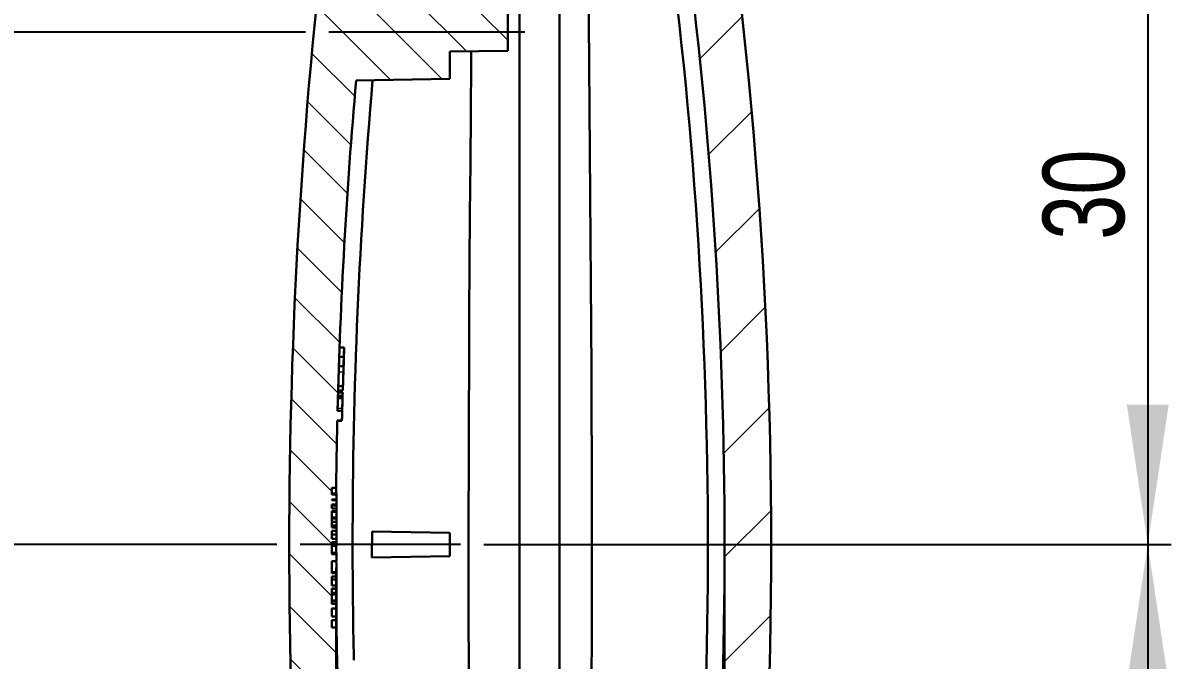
# Model space of a CAD drawing. Header units: millimetres. Extents: x 0 to 1188, y 0 to 841.
# Drawn here: x 198.03 to 247.35, y 75.56 to 102.93 of the extents above; entities that cross this region are included whole.
import ezdxf

# ---------------------------------------------------------------- set-up
doc = ezdxf.new("R2010")
doc.units = ezdxf.units.MM
doc.linetypes.add('SLD-Durchgehend', pattern=[0])
doc.styles.add('SLDTEXTSTYLE3', font='ARIALN.TTF', dxfattribs={"width": 0.87})
doc.dimstyles.new('SLDDIMSTYLE2', dxfattribs={"dimtxt": 3.5, "dimasz": 6, "dimexe": 0, "dimexo": 0.0625, "dimgap": 0.875, "dimtad": 1, "dimrnd": 1e-09, "dimzin": 12, "dimdsep": 46, "dimtxsty": 'SLDTEXTSTYLE3', "dimsah": 1, "dimcen": 0.09, "dimadec": 0, "dimazin": 3, "dimtfac": 1, "dimtofl": 0, "dimtmove": 0, "dimatfit": 3, "dimfxl": 0, "dimfrac": 2, "dimtolj": 1, "dimtzin": 12, "dimarcsym": 0})
doc.dimstyles.new('SLDDIMSTYLE3', dxfattribs={"dimtxt": 3.5, "dimasz": 6, "dimexe": 0, "dimexo": 0.0625, "dimgap": 0.875, "dimtad": 1, "dimrnd": 1e-09, "dimzin": 12, "dimdsep": 46, "dimtxsty": 'SLDTEXTSTYLE3', "dimsah": 1, "dimcen": 0.09, "dimadec": 0, "dimazin": 3, "dimtfac": 1, "dimtmove": 0, "dimatfit": 0, "dimfxl": 0, "dimfrac": 2, "dimtolj": 1, "dimtzin": 12, "dimarcsym": 0})

# ---------------------------------------------------------------- blocks, each defined once
blk = doc.blocks.new('_D_57')
for p, q in [((210.1711823157011, 102.5302495168846), (192.4714611112841, 102.5302495168847)), ((193.4714611112841, 102.5302495168847), (193.471461111284, 80.53041027976599)), ((208.9329877512197, 80.5304102797659), (192.471461111284, 80.53041027976599))]:
    blk.add_line(p, q)
for points in [[(193.4714611112841, 102.5302495168847), (192.5714611112841, 96.53024951688467), (194.3714611112841, 96.53024951688467)], [(193.471461111284, 80.53041027976599), (194.371461111284, 86.53041027976599), (192.571461111284, 86.53041027976599)]]:
    blk.add_solid(points)
at = {"insert": (188.9597239056669, 89.58550877228126), "char_height": 3.5, "attachment_point": 1, "rotation": 90.0000000000001, "style": 'SLDTEXTSTYLE3'}
blk.add_mtext('22', dxfattribs=at)
blk = doc.blocks.new('_D_58')
for p, q in [((208.9329877512197, 80.5304102797659), (192.4714611112842, 80.53041027976597)), ((193.4714611112842, 80.53041027976597), (193.4714611112841, 58.53024951688466)), ((210.1711823157011, 58.53024951688459), (192.4714611112841, 58.53024951688467))]:
    blk.add_line(p, q)
for points in [[(193.4714611112842, 80.53041027976597), (192.5714611112842, 74.53041027976597), (194.3714611112842, 74.53041027976597)], [(193.4714611112841, 58.53024951688466), (194.3714611112841, 64.53024951688465), (192.5714611112841, 64.53024951688465)]]:
    blk.add_solid(points)
at = {"insert": (188.9597239056669, 66.79768020400451), "char_height": 3.5, "attachment_point": 1, "rotation": 90.0000000000002, "style": 'SLDTEXTSTYLE3'}
blk.add_mtext('22', dxfattribs=at)
blk = doc.blocks.new('_D_59')
for p, q in [((228.0252053755436, 110.5304070634488), (247.3508422997569, 110.5304070634488)), ((246.3508422997569, 110.5304070634488), (246.3508422997569, 80.53041027976587)), ((217.8253011726467, 80.53041027976587), (247.3508422997569, 80.53041027976587))]:
    blk.add_line(p, q)
for points in [[(246.3508422997569, 110.5304070634488), (245.4508422997569, 104.5304070634488), (247.2508422997569, 104.5304070634488)], [(246.3508422997569, 80.53041027976587), (247.2508422997569, 86.53041027976587), (245.4508422997569, 86.53041027976587)]]:
    blk.add_solid(points)
at = {"insert": (241.8391050941397, 93.61366028687559), "char_height": 3.5, "attachment_point": 1, "rotation": 90.00000000000041, "style": 'SLDTEXTSTYLE3'}
blk.add_mtext('30', dxfattribs=at)
blk = doc.blocks.new('_D_60')
for p, q in [((217.8253011726467, 80.53041027976587), (247.3508422997569, 80.53041027976575)), ((246.3508422997569, 80.53041027976575), (246.3508422997568, 50.53040706344873)), ((228.0252053755436, 50.53040706344879), (247.3508422997568, 50.53040706344872))]:
    blk.add_line(p, q)
for points in [[(246.3508422997569, 80.53041027976575), (245.4508422997569, 74.53041027976575), (247.2508422997569, 74.53041027976575)], [(246.3508422997568, 50.53040706344873), (247.2508422997568, 56.53040706344872), (245.4508422997568, 56.53040706344873)]]:
    blk.add_solid(points)
at = {"insert": (241.8391050941397, 63.2446075466567), "char_height": 3.5, "attachment_point": 1, "rotation": 90.0000000000002, "style": 'SLDTEXTSTYLE3'}
blk.add_mtext('30', dxfattribs=at)
blk = doc.blocks.new('_D_62')
for p, q in [((211.4714861112844, 79.53041027976505), (211.4714861112844, 31.02946081436197)), ((228.1714861112843, 79.53041027976649), (228.1714861112843, 31.02946081436197)), ((211.4714861112844, 32.02946081436197), (199.4714861112844, 32.02946081436197)), ((211.4714861112844, 32.02946081436197), (228.1714861112843, 32.02946081436197)), ((228.1714861112843, 32.02946081436197), (240.1714861112843, 32.02946081436197))]:
    blk.add_line(p, q)
for points in [[(211.4714861112844, 32.02946081436197), (205.4714861112844, 32.92946081436199), (205.4714861112844, 31.12946081436199)], [(228.1714861112843, 32.02946081436197), (234.1714861112843, 31.12946081436195), (234.1714861112843, 32.92946081436195)]]:
    blk.add_solid(points)
at = {"insert": (214.6268252738869, 36.54119801997905), "char_height": 3.5, "attachment_point": 1, "style": 'SLDTEXTSTYLE3'}
blk.add_mtext('16,70', dxfattribs=at)

msp = doc.modelspace()

# ---------------------------------------------------------------- hatches: boundary and pattern name
at = {"linetype": 'SLD-Durchgehend', "lineweight": 0}
h = msp.add_hatch(dxfattribs=at)
h.set_pattern_fill('ANSI31', style=0)
h.set_pattern_definition([(45, (0, 0), (-2.245064030267288, 2.245064030267288), [])])
edge = h.paths.add_edge_path(flags=0)
edge.add_line((215.3814861112843, 49.18040706344883), (215.3814861112843, 48.03040706345489))
edge.add_line((215.3814861112843, 48.03040706345489), (225.5645827527721, 47.94154052536388))
edge.add_arc((23.17148611128439, 80.53041027976649), 205, 350.26284250902216, 350.852878002748, ccw=False)
edge.add_spline(control_points=[(225.2182546735769, 45.85904870374267), (224.7757105301978, 45.43916530766545), (224.3144169443804, 45.03820312483257), (223.8369977370501, 44.65844229797888), (223.3547945156356, 44.27487604998501), (222.8552122901693, 43.9122008263852), (222.3411490301603, 43.57252159821317)], knot_values=[2.602516906877082e-05, 2.602516906877082e-05, 2.602516906877082e-05, 2.602516906877082e-05, 0.001856141334217484, 0.001856141334217484, 0.001856141334217484, 0.003704625185167447, 0.003704625185167447, 0.003704625185167447, 0.003704625185167447], weights=[1, 1, 1, 1, 1, 1, 1], degree=3, periodic=0)
edge.add_line((222.3411490301603, 43.57252159821316), (220.2814861112843, 43.46457923856325))
edge.add_line((220.2814861112843, 43.46457923856325), (220.2814861112843, 41.4618345465674))
edge.add_line((220.2814861112843, 41.4618345465674), (222.7803599752964, 41.59279497648871))
edge.add_spline(control_points=[(222.7803599752964, 41.5927949764887), (222.8641877781784, 41.59718820547992), (222.9484131207837, 41.61611501293569), (223.0260612658749, 41.648008061722), (223.0673277618992, 41.66495778240622), (223.1072331517844, 41.68568588499769), (223.1448300438236, 41.7097002647396)], knot_values=[2.860979249076398e-17, 2.860979249076398e-17, 2.860979249076398e-17, 2.860979249076398e-17, 0.0002518285308953736, 0.0002518285308953736, 0.0002518285308953736, 0.0003842927863091996, 0.0003842927863091996, 0.0003842927863091996, 0.0003842927863091996], weights=[1, 1, 1, 1, 1, 1, 1], degree=3, periodic=0)
edge.add_spline(control_points=[(223.1448300438236, 41.70970026473961), (223.9007039798164, 42.19250197390755), (224.6295305030633, 42.72049189910296), (225.3238494276788, 43.28826309281542), (225.8513602565066, 43.71962891385463), (226.3601840531693, 44.17490815579649), (226.8473105449474, 44.65140781697089)], knot_values=[2.855903457060938e-05, 2.855903457060938e-05, 2.855903457060938e-05, 2.855903457060938e-05, 0.00271928073651974, 0.00271928073651974, 0.00271928073651974, 0.004762067832991133, 0.004762067832991133, 0.004762067832991133, 0.004762067832991133], weights=[1, 1, 1, 1, 1, 1, 1], degree=3, periodic=0)
edge.add_spline(control_points=[(226.8473105449474, 44.65140781697087), (226.927320557751, 44.72967238404929), (226.994921463687, 44.82283011570636), (227.0445152047694, 44.92316657694681), (227.0868355926018, 45.00878782391788), (227.1170640368418, 45.10146213529753), (227.1333674351676, 45.19556958644885)], knot_values=[8.673617379884035e-18, 8.673617379884035e-18, 8.673617379884035e-18, 8.673617379884035e-18, 0.0003357715018865411, 0.0003357715018865411, 0.0003357715018865411, 0.0006211764377842834, 0.0006211764377842834, 0.0006211764377842834, 0.0006211764377842834], weights=[1, 1, 1, 1, 1, 1, 1], degree=3, periodic=0)
edge.add_arc((23.17148611128439, 80.53041027976649), 207, 350.1714956414312, 369.82850435857)
edge.add_spline(control_points=[(227.1333674351679, 115.8652509730827), (227.1142620679296, 115.9755321168164), (227.0758530261583, 116.084035536213), (227.0213209775989, 116.1817760160585), (226.974786532486, 116.2651819968502), (226.9155863903058, 116.3426263580619), (226.8473105449477, 116.4094127425606)], knot_values=[3.675813143522356e-17, 3.675813143522356e-17, 3.675813143522356e-17, 3.675813143522356e-17, 0.0003357715167857447, 0.0003357715167857447, 0.0003357715167857447, 0.000621176438476545, 0.000621176438476545, 0.000621176438476545, 0.000621176438476545], weights=[1, 1, 1, 1, 1, 1, 1], degree=3, periodic=0)
edge.add_spline(control_points=[(226.8473105449477, 116.4094127425607), (226.2065187790137, 117.0362254175116), (225.5278678015815, 117.6265191600895), (224.8182975946683, 118.1742584577751), (224.2784732128959, 118.5909656769688), (223.7195470448182, 118.9840295179371), (223.1448300438237, 119.351120294792)], knot_values=[3.072371372250088e-05, 3.072371372250088e-05, 3.072371372250088e-05, 3.072371372250088e-05, 0.002719881707251262, 0.002719881707251262, 0.002719881707251262, 0.004764230953056189, 0.004764230953056189, 0.004764230953056189, 0.004764230953056189], weights=[1, 1, 1, 1, 1, 1, 1], degree=3, periodic=0)
edge.add_spline(control_points=[(223.1448300438237, 119.3511202947921), (223.0667964264468, 119.4009629498277), (222.9779102756719, 119.4366871979407), (222.8870877522382, 119.4547095434891), (222.8519216682855, 119.4616877168829), (222.8161625971009, 119.4661492471417), (222.7803599752966, 119.468025583043)], knot_values=[1.788112030672749e-17, 1.788112030672749e-17, 1.788112030672749e-17, 1.788112030672749e-17, 0.0002777801672498969, 0.0002777801672498969, 0.0002777801672498969, 0.0003837478485387557, 0.0003837478485387557, 0.0003837478485387557, 0.0003837478485387557], weights=[1, 1, 1, 1, 1, 1, 1], degree=3, periodic=0)
edge.add_line((222.7803599752966, 119.4680255830429), (220.2814861112845, 119.5989860129642))
edge.add_line((220.2814861112845, 119.5989860129642), (220.2814861112845, 117.5962413209684))
edge.add_line((220.2814861112845, 117.5962413209684), (222.3411490301604, 117.4882989613185))
edge.add_spline(control_points=[(222.3411490301604, 117.4882989613185), (222.8511327041928, 117.1513154142495), (223.3468608525014, 116.7917026530432), (223.8255032595759, 116.4115149297739), (224.3070167543449, 116.0290466891961), (224.7721633111231, 115.6250208333885), (225.2182546735772, 115.2017718557888)], knot_values=[2.232371556924164e-05, 2.232371556924164e-05, 2.232371556924164e-05, 2.232371556924164e-05, 0.001856109520187012, 0.001856109520187012, 0.001856109520187012, 0.003700923689446667, 0.003700923689446667, 0.003700923689446667, 0.003700923689446667], weights=[1, 1, 1, 1, 1, 1, 1], degree=3, periodic=0)
edge.add_arc((23.17148611128439, 80.53041027976649), 205, 9.14712017878162, 9.737157490976585, ccw=False)
edge.add_line((225.5645837870867, 113.1192736105601), (215.3814861112845, 113.0304070634488))
edge.add_line((215.3814861112845, 113.0304070634488), (215.3814861112845, 111.8804070634488))
edge.add_line((215.3814861112845, 111.8804070634488), (215.6841272202303, 111.577765954503))
edge.add_line((215.6841272202303, 111.577765954503), (226.0814975343653, 111.4870294784))
edge.add_line((226.0814975343653, 111.4870294784), (226.3814861112845, 111.1817588847198))
edge.add_line((226.3814861112845, 111.1817588847198), (226.3814861112845, 109.879055242201))
edge.add_line((226.3814861112845, 109.879055242201), (226.0814975343653, 109.5737846484976))
edge.add_line((226.0814975343653, 109.5737846484976), (215.6841272202303, 109.4830481724091))
edge.add_line((215.6841272202303, 109.4830481724091), (215.3814861112845, 109.1804070634488))
edge.add_line((215.3814861112845, 109.1804070634488), (215.3814861112845, 108.0304070634549))
edge.add_line((215.3814861112845, 108.0304070634549), (226.3315137103403, 107.9348476202925))
edge.add_arc((23.17148611128439, 80.53041027976649), 205, -7.682309962220188, 7.682308145930108, ccw=False)
edge.add_line((226.3315128416136, 53.12596649902382), (215.3814861112843, 53.03040706344278))
edge.add_line((215.3814861112843, 53.03040706344278), (215.3814861112843, 51.88040706344885))
edge.add_line((215.3814861112843, 51.88040706344885), (215.6841272202301, 51.57776595450301))
edge.add_line((215.6841272202301, 51.57776595450301), (226.0814975343651, 51.48702947839998))
edge.add_line((226.0814975343651, 51.48702947839998), (226.3814861112843, 51.18175888471985))
edge.add_line((226.3814861112843, 51.18175888471985), (226.3814861112843, 49.87905524220102))
edge.add_line((226.3814861112843, 49.87905524220102), (226.0814975343651, 49.57378464849763))
edge.add_line((226.0814975343651, 49.57378464849763), (215.6841272202301, 49.48304817240913))
edge.add_line((215.6841272202301, 49.48304817240913), (215.3814861112843, 49.18040706344883))
h = msp.add_hatch(dxfattribs=at)
h.set_pattern_fill('ANSI31', scale=0.5, angle=90.0000000000002, style=0)
h.set_pattern_definition([(135.0000000000002, (0, 0), (-1.12253201513364, -1.122532015133648), [])])
edge = h.paths.add_edge_path(flags=0)
edge.add_line((211.6312535070743, 71.9964541714043), (211.8313938754469, 71.9964541714043))
edge.add_arc((439.4714861112844, 80.53041027976505), 227.8, 182.106578216694, 182.1469451740539, ccw=False)
edge.add_line((211.8254378909714, 72.15683698785887), (211.6253027543428, 72.15683698785887))
edge.add_arc((439.4714861112844, 80.53041027976505), 227.9999999999999, 181.997214541854, 182.1047295090637, ccw=False)
edge.add_line((211.6099909831928, 72.58440260353625), (211.810112659376, 72.58440260353625))
edge.add_arc((439.4714861112844, 80.53041027976505), 227.8, 181.9586055132902, 181.9989687340629, ccw=False)
edge.add_line((211.8045714189144, 72.74478541999082), (211.6044546092638, 72.74478541999082))
edge.add_arc((439.4714861112844, 80.53041027976505), 227.9999999999999, 180.8959051152615, 181.9568867696259, ccw=False)
edge.add_line((211.4993585372294, 76.96543491395886), (211.3051088125188, 76.96543491395848))
edge.add_line((211.3051088125188, 76.96543491395848), (211.3051088125188, 77.27724332988224))
edge.add_line((211.3051088125188, 77.27724332988224), (211.5051088125188, 77.27724333018128))
edge.add_line((211.5051088125188, 77.27724333018128), (211.5051088125189, 77.4344831053953))
edge.add_line((211.5051088125189, 77.4344831053953), (211.3051088125188, 77.4344831053953))
edge.add_line((211.3051088125188, 77.4344831053953), (211.3051088125188, 77.77318868931627))
edge.add_line((211.3051088125188, 77.77318868931627), (211.5051088125188, 77.77318868925762))
edge.add_line((211.5051088125188, 77.77318868925762), (211.5051088125191, 77.98276022842374))
edge.add_line((211.5051088125191, 77.98276022842374), (211.3051088125188, 77.98276022842374))
edge.add_line((211.3051088125188, 77.98276022842374), (211.3051088125188, 78.63437493870666))
edge.add_line((211.3051088125188, 78.63437493870666), (211.5051088125188, 78.63437493870666))
edge.add_line((211.5051088125188, 78.63437493870666), (211.5051088125188, 78.76902461185867))
edge.add_line((211.5051088125188, 78.76902461185867), (211.3051088125188, 78.7690246137178))
edge.add_line((211.3051088125188, 78.7690246137178), (211.3051088125188, 79.160005631612))
edge.add_line((211.3051088125188, 79.160005631612), (211.5051088125188, 79.16000562933078))
edge.add_line((211.5051088125188, 79.16000562933078), (211.5051088125188, 79.29933878933234))
edge.add_line((211.5051088125188, 79.29933878933234), (211.3051088125188, 79.29933878933235))
edge.add_line((211.3051088125188, 79.29933878933235), (211.3051088125188, 79.81543491395848))
edge.add_line((211.3051088125188, 79.81543491395848), (211.5051088125188, 79.81543491395848))
edge.add_line((211.5051088125188, 79.81543491395848), (211.5051088125188, 80.11543491395848))
edge.add_line((211.5051088125188, 80.11543491395848), (211.3051088125188, 80.11543491395848))
edge.add_line((211.3051088125188, 80.11543491395848), (211.3051088125188, 80.62744962530833))
edge.add_line((211.3051088125188, 80.62744962530833), (211.5051088125188, 80.62744962530833))
edge.add_line((211.5051088125188, 80.62744962530833), (211.5051088125188, 80.76503684730382))
edge.add_line((211.5051088125188, 80.76503684730382), (211.3051088125188, 80.7650368462005))
edge.add_line((211.3051088125188, 80.7650368462005), (211.3051088125188, 81.12100901773857))
edge.add_line((211.3051088125188, 81.12100901773857), (211.5051088125188, 81.12100901786229))
edge.add_line((211.5051088125188, 81.12100901786229), (211.5051088125188, 81.25898692864682))
edge.add_line((211.5051088125188, 81.25898692864682), (211.3051088125188, 81.25898692864682))
edge.add_line((211.3051088125188, 81.25898692864682), (211.3051088125188, 81.95412037144614))
edge.add_line((211.3051088125188, 81.95412037144614), (211.5051088125188, 81.95412037144614))
edge.add_line((211.5051088125188, 81.95412037144614), (211.5051088125188, 82.08018995491695))
edge.add_line((211.5051088125188, 82.08018995491695), (211.3051088125188, 82.08018995491695))
edge.add_line((211.3051088125188, 82.08018995491695), (211.3051088125188, 82.24248511931606))
edge.add_line((211.3051088125188, 82.24248511931606), (211.5051088125188, 82.24248511931606))
edge.add_line((211.5051088125188, 82.24248511931606), (211.5051088125188, 82.42928424659347))
edge.add_line((211.5051088125188, 82.42928424659347), (211.3051088125188, 82.42928424659088))
edge.add_line((211.3051088125188, 82.42928424659088), (211.3051088125188, 82.46394617983356))
edge.add_line((211.3051088125188, 82.46394617983356), (211.5051088125188, 82.46394617983348))
edge.add_line((211.5051088125188, 82.46394617983348), (211.5051088125188, 82.66869814579418))
edge.add_line((211.5051088125188, 82.66869814579418), (211.3051088125188, 82.66869814579418))
edge.add_line((211.3051088125188, 82.66869814579418), (211.3051088125188, 82.9654349139581))
edge.add_line((211.3051088125188, 82.9654349139581), (211.4844894315815, 82.9654349139581))
edge.add_arc((439.4714861112844, 80.53041027976505), 227.9999999999999, 178.6634885530515, 179.3880733029845, ccw=False)
edge.add_line((211.533513751526, 85.84837572926004), (211.7335682243458, 85.84837572925919))
edge.add_arc((439.4714861112844, 80.53041027976505), 227.8, 178.5560001710087, 178.66231493213, ccw=False)
edge.add_line((211.7438279853429, 86.27094374576731), (211.5437645074263, 86.27094374575731))
edge.add_arc((439.4714861112844, 80.53041027976505), 227.9999999999999, 174.9853164956326, 178.5572671054253, ccw=False)
edge.add_line((212.3441949859449, 100.4601274394562), (216.3614861112844, 100.5302495168846))
edge.add_line((216.3614861112844, 100.5302495168846), (216.3614861112844, 101.708432347409))
edge.add_line((216.3614861112844, 101.708432347409), (218.8614861112844, 101.730249516886))
edge.add_line((218.8614861112844, 101.730249516886), (218.8614861112845, 103.3302495168831))
edge.add_line((218.8614861112845, 103.3302495168831), (216.3614861112845, 103.3520666863601))
edge.add_line((216.3614861112845, 103.3520666863601), (216.3614861112845, 104.5302495168846))
edge.add_line((216.3614861112845, 104.5302495168846), (212.7448366701591, 104.593378367702))
edge.add_arc((439.4714861112844, 80.53041027976505), 227.9999999999999, 173.2922425314038, 173.941759236418, ccw=False)
edge.add_line((213.0321816812603, 107.1619969626282), (216.7885748327056, 107.3588611858095))
edge.add_line((216.7885748327056, 107.3588611858095), (216.7885748327056, 108.0088611858091))
edge.add_line((216.7885748327056, 108.0088611858091), (215.2885748327056, 108.0219514874957))
edge.add_line((215.2885748327056, 108.0219514874957), (215.2885748327056, 109.1302495168854))
edge.add_line((215.2885748327056, 109.1302495168854), (213.6185748327056, 109.144823386096))
edge.add_line((213.6185748327056, 109.144823386096), (213.6185748327056, 108.3084359664474))
edge.add_line((213.6185748327056, 108.3084359664474), (211.3912617367176, 108.1917074333188))
edge.add_arc((211.4069625235905, 107.8921185728923), 0.3, 92.99999999999407, 173.1587211048545)
edge.add_arc((439.4714861112844, 80.53041027976505), 229.9999999999999, 173.1587211048525, 186.8413601819421)
edge.add_arc((211.4070013424827, 53.168378426465), 0.3, 186.8413601819423, 267.0000000000066)
edge.add_line((211.3913005556098, 52.86878956603858), (213.6185748327054, 52.75206306732171))
edge.add_line((213.6185748327054, 52.75206306732171), (213.6185748327054, 51.91567564767318))
edge.add_line((213.6185748327054, 51.91567564767318), (215.2885748327055, 51.93024951688375))
edge.add_line((215.2885748327055, 51.93024951688375), (215.2885748327055, 53.03886907203598))
edge.add_line((215.2885748327055, 53.03886907203598), (216.7885748327055, 53.05195937372256))
edge.add_line((216.7885748327055, 53.05195937372256), (216.7885748327055, 53.70163784795964))
edge.add_line((216.7885748327055, 53.70163784795964), (213.03221973075, 53.89850007705167))
edge.add_arc((439.4714861112844, 80.53041027976505), 227.9999999999999, 186.0583218656738, 186.7078393286046, ccw=False)
edge.add_line((212.7448707314825, 56.46712126060974), (216.3614861112843, 56.53024951688455))
edge.add_line((216.3614861112843, 56.53024951688455), (216.3614861112843, 57.70843234740905))
edge.add_line((216.3614861112843, 57.70843234740905), (218.8614861112843, 57.73024951688598))
edge.add_line((218.8614861112843, 57.73024951688598), (218.8614861112843, 59.33024951688312))
edge.add_line((218.8614861112843, 59.33024951688312), (216.3614861112843, 59.35206668636008))
edge.add_line((216.3614861112843, 59.35206668636008), (216.3614861112843, 60.53024951688456))
edge.add_line((216.3614861112843, 60.53024951688456), (212.3442232423441, 60.60037110109563))
edge.add_arc((439.4714861112844, 80.53041027976505), 227.9999999999999, 183.9444885079042, 185.0147647377993, ccw=False)
edge.add_line((212.0115802202793, 64.84630329035978), (212.412531678862, 64.84630329035978))
edge.add_arc((439.4714861112844, 80.53041027976505), 227.5999999999999, 183.9009655996922, 183.951431826967, ccw=False)
edge.add_line((212.398805168066, 65.04630329035976), (211.9978779042209, 65.04630329035976))
edge.add_arc((439.4714861112844, 80.53041027976505), 227.9999999999999, 183.7933656909497, 183.8941112338223, ccw=False)
edge.add_line((211.9710032187591, 65.44630329035977), (212.3718830373641, 65.44630329035977))
edge.add_arc((439.4714861112844, 80.53041027976505), 227.5999999999999, 183.3083883586358, 183.8000421982163, ccw=False)
edge.add_line((212.2508092139755, 67.39557147874648), (211.8501426268228, 67.39557147874648))
edge.add_arc((439.4714861112844, 80.53041027976505), 227.9999999999999, 183.2142970453456, 183.3025777262221, ccw=False)
edge.add_line((211.8301748154578, 67.74630329035978), (212.23080619573, 67.74630329035978))
edge.add_arc((439.4714861112844, 80.53041027976505), 227.5999999999999, 183.1695258681399, 183.2199520229362, ccw=False)
edge.add_line((212.2196428816217, 67.94630329035977), (211.81903114697, 67.94630329035977))
edge.add_arc((439.4714861112844, 80.53041027976505), 227.9999999999999, 182.1450610080418, 183.163959632384, ccw=False)

# ---------------------------------------------------------------- linework, layer by layer
at = {"color": 7, "linetype": 'SLD-Durchgehend', "lineweight": 30}
for p, q in [((219.3614861071573, 56.34548236004517), (219.3614861071573, 104.7153389113347)), ((221.0864861454347, 56.4358858423631), (221.0864861454347, 104.6249354290168)), ((218.8614861125124, 101.730248894016), (218.8614861125124, 103.3302499013345)), ((216.3614860228726, 101.7084317313831), (218.8614861125124, 101.730248894016)), ((216.3614860228726, 101.7084317313831), (216.3614860228726, 100.5302490698497)), ((212.3441951307931, 100.4601279305618), (216.3614860228726, 100.5302490698497)), ((211.6292015607932, 88.9918021889727), (211.8293399881103, 88.9918021889727)), ((211.8293401708091, 88.99180205135345), (211.8219942052112, 88.79180205135346)), ((211.8219941813031, 88.7918015973966), (211.8237427394369, 88.7918015973966)), ((211.6140908520201, 88.59180193714307), (211.8142162408212, 88.59180193714307)), ((211.8078300778486, 88.39180205135344), (211.8010118832475, 88.19180205135345)), ((211.8095787200609, 88.39180227688955), (211.807830161927, 88.39180227688955)), ((211.6008982020894, 88.19180215097474), (211.8010119493583, 88.19180215097474)), ((211.5750712301114, 87.33558422274398), (211.7751626256385, 87.33558422274398)), ((211.5590874064246, 86.81596909038232), (211.7591643664518, 86.81596909038232)), ((211.5614343393126, 86.91596892050909), (211.7615136276463, 86.91596892050909)), ((211.567396200774, 87.06237934849666), (211.7674801457205, 87.06237934849666)), ((211.57090356159, 87.13558409682916), (211.7709907661655, 87.13558409682916)), ((211.7520956281105, 86.51596913434075), (211.7531708400228, 86.51596913434075)), ((211.5332171279469, 85.83295625023054), (211.7332838434258, 85.83295625023054)), ((211.5335137541869, 85.84837569243716), (211.7335683624723, 85.84837569243716)), ((211.7438278119543, 86.27094375289487), (211.5437643561044, 86.27094375289487)), ((211.4844893995204, 82.96543499774741), (211.3051092210689, 82.96543499774741)), ((211.3051092210689, 82.66869816317664), (211.3051092210689, 82.96543499774741)), ((211.5051088813224, 82.7164333345692), (211.3051092210689, 82.7164333345692)), ((211.5051088813224, 82.66869816317664), (211.3051092210689, 82.66869816317664)), ((211.3051092210689, 82.4639461966555), (211.5051088813224, 82.4639461966555)), ((211.3051092210689, 82.42928423307346), (211.3051092210689, 82.4639461966555)), ((211.5051088813224, 82.4496576128851), (211.3051092210689, 82.4496576128851)), ((211.5051088813224, 82.42928423307346), (211.3051092210689, 82.42928423307346)), ((211.5051088813224, 82.66869816317664), (211.5051088813224, 82.71582401677476)), ((211.5051088813224, 82.4639461966555), (211.5051088813224, 82.66869816317664)), ((211.5051088813224, 82.4496576128851), (211.5051088813224, 82.46178645960497)), ((211.5051088813224, 82.431443970124), (211.5051088813224, 82.4496576128851)), ((211.5051088813224, 82.24248513899254), (211.5051088813224, 82.42928423307346)), ((211.3051092210689, 82.24248513899254), (211.5051088813224, 82.24248513899254)), ((211.3051092210689, 82.080189956757), (211.3051092210689, 82.24248513899254)), ((211.5051088813224, 82.20262639544414), (211.3051092210689, 82.20262639544414)), ((211.3051092210689, 82.20233035128074), (211.5051088813224, 82.20233035128074)), ((211.5051088813224, 82.080189956757), (211.3051092210689, 82.080189956757)), ((211.3051092210689, 81.95412042870628), (211.5051088813224, 81.95412042870628)), ((211.3051092210689, 81.25898690515639), (211.3051092210689, 81.95412042870628)), ((211.5051088813224, 81.92731382179515), (211.3051092210689, 81.92731382179515)), ((211.3051092210689, 81.92668867151694), (211.5051088813224, 81.92668867151694)), ((211.5051088813224, 82.20262639544414), (211.5051088813224, 82.24248513899254)), ((211.5051088813224, 82.0823597055252), (211.5051088813224, 82.19803532439725)), ((211.5051088813224, 81.95412042870628), (211.5051088813224, 82.080189956757)), ((211.5051088813224, 81.92731382179515), (211.5051088813224, 81.95412042870628)), ((211.5051088813224, 81.6845948607053), (211.5051088813224, 81.92515408474462)), ((211.5051088813224, 81.6845948607053), (211.3051092210689, 81.6845948607053)), ((211.5051088813224, 81.6380323408495), (211.3051092210689, 81.6380323408495)), ((211.5051088813224, 81.49988291872175), (211.3051092210689, 81.49988291872175)), ((211.5051088813224, 81.6380323408495), (211.5051088813224, 81.6845948607053)), ((211.5051088813224, 81.49988291872175), (211.5051088813224, 81.6358625920813)), ((211.5051088813224, 81.35093743068607), (211.5051088813224, 81.49988291872175)), ((211.5051088813224, 81.34795085381226), (211.3051092210689, 81.34795085381226)), ((211.5051088813224, 81.34640660456823), (211.3051092210689, 81.34640660456823)), ((211.5051088813224, 81.25898690515639), (211.3051092210689, 81.25898690515639)), ((211.3051092210689, 81.12100902100535), (211.5051088813224, 81.12100902100535)), ((211.3051092210689, 80.76503684016386), (211.3051092210689, 81.12100902100535)), ((211.5051088813224, 80.95924716646293), (211.3051092210689, 80.95924716646293)), ((211.5051088813224, 81.26115671213226), (211.5051088813224, 81.34640660456823)), ((211.5051088813224, 81.12100902100535), (211.5051088813224, 81.25898690515639)), ((211.5051088813224, 80.95924716646293), (211.5051088813224, 81.12100902100535)), ((211.5051088813224, 80.76503684016386), (211.5051088813224, 80.95924716646293)), ((213.02438890147, 79.97200027195247), (213.0248713265636, 81.0884903217058)), ((213.0248713265636, 81.0884903217058), (216.3614860228726, 81.03024954063328)), ((216.3614860228726, 81.03024954063328), (216.3614860228726, 80.03024949313583)), ((211.5051088813224, 80.76503684016386), (211.3051092210689, 80.76503684016386)), ((211.3051092210689, 80.627449624005), (211.5051088813224, 80.627449624005)), ((211.3051092210689, 80.11543492058733), (211.3051092210689, 80.627449624005)), ((211.3051092210689, 80.62637311697215), (211.5051088813224, 80.62637311697215)), ((211.5051088813224, 80.55647818538743), (211.3051092210689, 80.55647818538743)), ((211.5051088813224, 80.46600943227274), (211.3051092210689, 80.46600943227274)), ((211.5051088813224, 80.627449624005), (211.5051088813224, 80.76503684016386)), ((211.5051088813224, 80.55647818538743), (211.5051088813224, 80.62464340356853)), ((211.5051088813224, 80.46600943227274), (211.5051088813224, 80.55647818538743)), ((211.5051088813224, 80.16784311941335), (211.3051092210689, 80.16784311941335)), ((211.5051088813224, 80.16706185618857), (211.3051092210689, 80.16706185618857)), ((211.3051092210689, 80.11543492058733), (211.5051088813224, 80.11543492058733)), ((211.5051088813224, 80.11760466935554), (211.5051088813224, 80.16706185618857)), ((211.5051088813224, 80.11543492058733), (211.5051088813224, 79.81543493544193)), ((213.02438890147, 79.97200027195247), (216.3614860228726, 80.03024949313583)), ((211.5051088813224, 79.81543493544193), (211.3051092210689, 79.81543493544193)), ((211.3051092210689, 79.2993387472208), (211.3051092210689, 79.81543493544193)), ((211.5051088813224, 79.34402907587098), (211.3051092210689, 79.34402907587098)), ((211.5051088813224, 79.3378555713545), (211.3051092210689, 79.3378555713545)), ((211.5051088813224, 79.2993387472208), (211.3051092210689, 79.2993387472208)), ((211.3051092210689, 79.16000567230837), (211.5051088813224, 79.16000567230837)), ((211.3051092210689, 78.76902458112197), (211.3051092210689, 79.16000567230837)), ((211.5051088813224, 79.02142929698782), (211.3051092210689, 79.02142929698782)), ((211.5051088813224, 79.3378555713545), (211.5051088813224, 79.34359659295039)), ((211.5051088813224, 79.2993387472208), (211.5051088813224, 79.3378555713545)), ((211.5051088813224, 79.16000567230837), (211.5051088813224, 79.2993387472208)), ((211.5051088813224, 79.02142929698782), (211.5051088813224, 79.15783592354016)), ((211.5051088813224, 79.02358903403835), (211.5051088813224, 79.02591082121687)), ((211.5051088813224, 78.76902458112197), (211.5051088813224, 79.02142929698782)), ((211.5051088813224, 78.76902458112197), (211.3051092210689, 78.76902458112197)), ((211.3051092210689, 78.63437489460664), (211.5051088813224, 78.63437489460664)), ((211.3051092210689, 77.98276027053105), (211.3051092210689, 78.63437489460664)), ((211.3051092210689, 78.62082450039195), (211.5051088813224, 78.62082450039195)), ((211.5051088813224, 78.44777312449621), (211.3051092210689, 78.44777312449621)), ((211.5051088813224, 78.63437489460664), (211.5051088813224, 78.76902458112197)), ((211.5051088813224, 78.62180716212349), (211.5051088813224, 78.63437489460664)), ((211.5051088813224, 78.44777312449621), (211.5051088813224, 78.61964742507296)), ((211.5051088813224, 78.38574168592201), (211.5051088813224, 78.44777312449621)), ((211.5051088813224, 78.38574168592201), (211.3051092210689, 78.38574168592201)), ((211.5051088813224, 78.12590920686232), (211.3051092210689, 78.12590920686232)), ((211.5051088813224, 78.0909091731857), (211.3051092210689, 78.0909091731857)), ((211.5051088813224, 77.98276027053105), (211.3051092210689, 77.98276027053105)), ((211.5051088813224, 78.12807895563053), (211.5051088813224, 78.38358194887148)), ((211.5051088813224, 78.0909091731857), (211.5051088813224, 78.12590920686232)), ((211.5051088813224, 77.98276027053105), (211.5051088813224, 78.0909091731857)), ((211.5051088813224, 77.77318870968627), (211.5051088813224, 77.98276027053105)), ((211.3051092210689, 77.77318870968627), (211.5051088813224, 77.77318870968627)), ((211.3051092210689, 77.43448322027432), (211.3051092210689, 77.77318870968627)), ((211.5051088813224, 77.43448322027432), (211.3051092210689, 77.43448322027432)), ((211.5051088813224, 77.43448322027432), (211.5051088813224, 77.77318870968627)), ((211.5051088813224, 77.27724337338911), (211.5051088813224, 77.43448322027432)), ((211.3051092210689, 77.27724337338911), (211.5051088813224, 77.27724337338911)), ((211.3051092210689, 76.96543494559334), (211.3051092210689, 77.27724337338911)), ((211.3051092210689, 76.96543494559334), (211.4993584300855, 76.96543494559334))]:
    msp.add_line(p, q, dxfattribs=at)
for p, q in [((219.589172882842, 102.5302495168845), (211.1711823157011, 102.5302495168846)), ((216.8253011726467, 80.53041027976587), (209.9329877512197, 80.5304102797659))]:
    msp.add_line(p, q)
at = {"color": 7, "linetype": 'SLD-Durchgehend', "lineweight": 0}
for p, q in [((211.5957177202681, 87.94180210999654), (211.7958268109241, 87.94180210999654)), ((211.5469746250191, 86.3829562472503), (211.7470408748367, 86.3829562472503))]:
    msp.add_line(p, q, dxfattribs=at)
at = {"color": 7, "linetype": 'SLD-Durchgehend', "lineweight": 30, "flags": 128}
for points in [[(222.2961859270462, 53.09075024298833), (222.2994145895818, 53.47448122076199), (222.3159530158618, 55.39957899920152), (222.3326811991164, 57.32593220047162), (222.3493926185647, 59.25341230205701), (222.3658802877644, 61.18188519350694), (222.3819374531039, 63.11122048966096), (222.3973575938025, 65.04128687403606), (222.4119341890791, 66.97195303014921), (222.4255117080638, 68.90758965484308), (222.437812150968, 70.8438772740166), (222.4485398228744, 72.78068131155776), (222.4573987960347, 74.7178671913545), (222.4640929098704, 76.65530080295609), (222.4683262366333, 78.59284826874243), (222.4698033142367, 80.53037529444536), (222.4684084258506, 82.40522141888248), (222.4644100252071, 84.28006596251832), (222.4580875090787, 86.15478733874367), (222.4497205070683, 88.02926354430126), (222.4395881831178, 89.90337234310316), (222.4279699339995, 91.77699219755338), (222.4151153541633, 93.65011658839391), (222.4012162960598, 95.52275576017307), (222.3864648449698, 97.39478770963358), (222.3710542503276, 99.26609415880846), (222.3551765974143, 101.1365549670856), (222.3390249028334, 103.0060509251754), (222.3231332800814, 104.8327880012195), (222.3073212854096, 106.6585844414632), (222.296164506627, 107.970063577811)], [(217.2896005404645, 59.34396665863202), (217.27709380961, 60.84491778484986), (217.2609482850411, 62.82710004917787), (217.2453965950289, 64.81016148201631), (217.2306698239872, 66.7939586596887), (217.216999172745, 68.77834908984111), (217.2036232850978, 70.93717344425129), (217.1921822200993, 73.09664413652824), (217.1830776106098, 75.25657490215706), (217.1767120208123, 77.4167799422841), (217.1734868507364, 79.57707328343274), (217.1738265506455, 81.74056187591957), (217.1776202931532, 83.90407357684778), (217.1844606246331, 86.06742043368028), (217.1939400914588, 88.23041431925701), (217.2056510071733, 90.39286710641788), (217.2192366752305, 92.56414883158611), (217.2342961612621, 94.73482612840341), (217.250521663157, 96.90471273235487), (217.2676056116351, 99.07362144760297), (217.2852400881702, 101.2413641469877), (217.2891684067899, 101.7165286498468)], [(211.5469746250191, 86.3829562472503), (211.5458807866552, 86.34211263007926), (211.5448954473713, 86.3055656696062), (211.54409916657, 86.27631282753752), (211.5439506206193, 86.27094375289487)], [(211.5335137541869, 85.84837569243716), (211.5332860458174, 85.83826152927683), (211.5331971045115, 85.83339583448576), (211.5332171279469, 85.83354950271057)], [(211.7332838434258, 85.83402773685263), (211.7332857060709, 85.8355737323265), (211.7335683624723, 85.84837569243716)], [(211.7438278119543, 86.27094375289487), (211.7433947469571, 86.25360858015226), (211.7430496919432, 86.23935887909936), (211.7429188411215, 86.23314928583311), (211.7429388645568, 86.23365639097499)], [(211.4851064007261, 82.7164333345692), (211.4850244443396, 82.74959493748354), (211.4848814863244, 82.80723961390065), (211.4847604143897, 82.85612776264058), (211.4846584345677, 82.897142975996), (211.4845806691328, 82.92866661533223), (211.4845261867621, 82.95054547808574), (211.4844987127462, 82.96170085988449), (211.4844893995204, 82.96543499774741)], [(211.4914221647659, 80.16784311941335), (211.4910216960588, 80.32947086350502), (211.4906831603029, 80.46600943227274)], [(211.4934636238494, 79.34402907587098), (211.4931106525937, 79.48654645908134), (211.4927022676447, 79.65141814521955), (211.4922957453409, 79.81543493544193)], [(211.4993584300855, 76.96543494559334), (211.4993584300855, 76.96548197738336), (211.4993444602468, 76.97103009879099), (211.4993081386664, 76.98576967551814), (211.4992489996829, 77.00963295384751), (211.4991647149899, 77.04369002341734), (211.4990566815713, 77.08726683951424), (211.4989253650883, 77.14015175908314), (211.4987763534763, 77.20037037826584), (211.4986059214452, 77.26911874807881), (211.4985858980098, 77.27724337338911)]]:
    msp.add_lwpolyline(points, dxfattribs=at)
at = {"color": 7, "linetype": 'SLD-Durchgehend', "lineweight": 30}
for centre, radius, start, end in [((23.17148611128439, 80.53041027976583), 206.9999999999999, 350.1714956414314, 9.82850435856939), ((439.4714861112844, 80.5304102797658), 230, 173.1587211048527, 186.8413601819423), ((22.67639966052315, 80.52671069537209), 204.7758348068858, 352.3084961776294, 7.693593618984474), ((23.17148611128439, 80.53041027976583), 204.9999999999999, 352.3176900377816, 7.682308145931081), ((439.4714861112844, 80.5304102797658), 228, 174.9853164956336, 178.5572671054263), ((441.9129328061859, 80.59644764333395), 229.7212364528329, 175.0364197133294, 180.0161637509603), ((325.6990648851683, 84.48232814807616), 114.1589640587507, 177.7361298475772, 177.9370311566895), ((145.3006555186989, 90.29927384220787), 66.54016535857714, 357.7972936437643, 358.7018489205319), ((325.7653445226108, 84.48367051638382), 114.0251567877155, 177.7341468810806, 177.9352841933481), ((325.4773166255239, 84.63618828484117), 113.9319141545256, 178.0103421711727, 178.211609509299), ((186.8988755036194, 88.92785784377259), 24.91647026182509, 357.7319584721748, 358.7672374505755), ((325.6273817780836, 84.63452656868371), 113.8819418430952, 178.0086322016869, 178.2099880507848), ((382.672657407931, 81.81182536133394), 171.1867281883599, 177.947873044123, 178.1508904369375), ((153.2016948938045, 90.02823555712753), 58.43128533916445, 357.953677585894, 358.1989577510964), ((382.5116466188906, 81.81914064218613), 170.8255780501137, 177.9459878492919, 178.1494346529819), ((268.5683337725463, 86.04789635272057), 57.00780749407502, 178.705697362827, 178.9067515205253), ((382.6799458062229, 81.61339275184662), 170.9981447564123, 177.9461344687699, 178.1493759539132), ((268.5844673000813, 86.05053921553122), 56.82383688439412, 178.7041717591656, 178.9058769306172), ((382.3266763745978, 81.82236686472477), 170.8405850645304, 178.3250286305949, 178.470307458847), ((268.9775634064998, 85.5184211597405), 57.43313518173574, 178.6056569542683, 178.7054451107504), ((226.8492309026128, 86.36677343178674), 15.29765797256845, 177.3937820711686, 177.9426035723067), ((382.6235617993557, 81.81543232890682), 170.9375549082536, 178.3236537334366, 178.468850247968), ((424.1466783521616, 81.22723346808678), 212.4593437772423, 178.4261869983348, 178.5735928060264), ((268.4386627988381, 85.53444487679246), 56.69398422105206, 178.6036731412036, 178.7047623468764), ((227.0358361705481, 86.36683648336725), 15.28419038019749, 177.391720633595, 177.9410264404339), ((382.26578943855, 81.62551570132236), 170.5838102963192, 178.3235647539508, 178.4690623625044), ((137.6482794651789, 88.33352909990452), 74.12443036475163, 358.3780756486773, 358.4920964121969), ((268.419949763327, 85.53344003435195), 56.67529617897866, 178.9055529464293, 179.0066643729021), ((439.4714861112844, 80.5304102797658), 228, 178.6634885530525, 179.3880733029855), ((94.04190363210051, 89.23610017965048), 117.7405586874297, 358.3439198646086, 358.5140899498718), ((439.4714861112844, 80.5304102797658), 227.8, 178.5560001710097, 178.6623149321311), ((444.2625080117229, 80.54082294377487), 232.0708026986728, 180.0022669645628, 181.2286382151869), ((439.4714861112844, 80.5304102797658), 228, 180.8959051152625, 181.9568867696269)]:
    msp.add_arc(centre, radius, start, end, dxfattribs=at)

# ---------------------------------------------------------------- dimensions: what is measured, and where the dimension line sits
for base, p1, p2, picture, middle in [((246.3508422997569, 80.53041027976587), (227.0252053755436, 110.5304070634488), (216.8253011726467, 80.53041027976587), '_D_59', (246.3508422997569, 95.80464400780583)), ((193.471461111284, 80.53041027976599), (211.1711823157011, 102.5302495168846), (209.9329877512197, 80.5304102797659), '_D_57', (193.4714611112841, 91.7764924932115)), ((193.4714611112841, 58.53024951688465), (209.9329877512197, 80.5304102797659), (211.1711823157011, 58.53024951688458), '_D_58', (193.4714611112841, 68.98866392493473)), ((246.3508422997569, 50.53040706344872), (216.8253011726467, 80.53041027976587), (227.0252053755436, 50.5304070634488), '_D_60', (246.3508422997569, 65.43559126758697))]:
    dim = msp.add_linear_dim(base=base, p1=p1, p2=p2, angle=90.0000000000002, dimstyle='SLDDIMSTYLE2')
    dim.commit()
    dim.dimension.update_dxf_attribs({"geometry": picture, "text_midpoint": middle, "dimtype": 160})
dim = msp.add_linear_dim(base=(228.1714861112843, 32.02946081436514), p1=(211.4714861112844, 80.53041027976505), p2=(228.1714861112843, 80.53041027976649), dimstyle='SLDDIMSTYLE3')
dim.commit()
dim.dimension.update_dxf_attribs({"geometry": '_D_62', "text_midpoint": (219.5591182971425, 32.02946081436514), "dimtype": 160})

doc.saveas('drawing.dxf')
